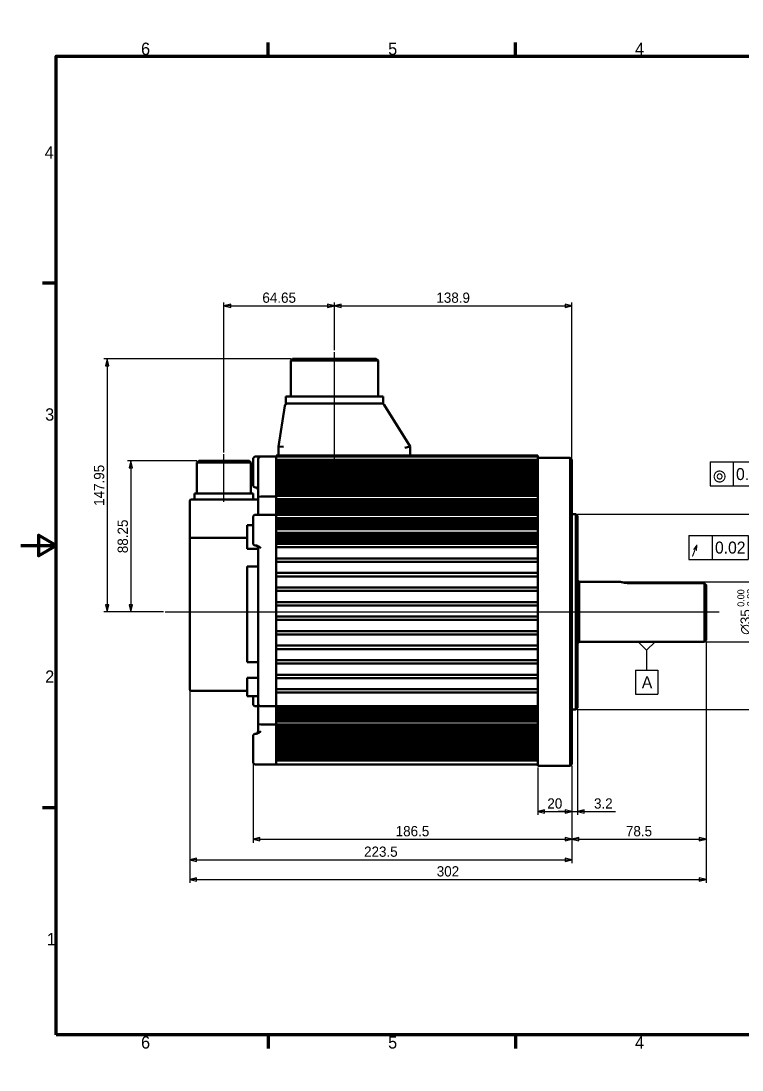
# Model space of a CAD drawing. Header units: millimetres. Extents: x 25 to 2428, y -165 to 624.
# Drawn here: x 25 to 447, y 11 to 624 of the extents above; entities that cross this region are included whole.
import ezdxf

# ---------------------------------------------------------------- set-up
doc = ezdxf.new("R2010")
doc.units = ezdxf.units.MM
doc.header["$LTSCALE"] = 2
doc.layers.get('0').update_dxf_attribs({"lineweight": 25})
doc.layers.add('경계(ISO)', color=7, linetype='Continuous', lineweight=70)
doc.layers.add('외형선(ISO)', color=7, linetype='Continuous', lineweight=50)
for name, color, linetype, lineweight, true_color in [('기호(ISO)', 1, 'Continuous', 25, 0xff0000), ('중심선(ISO)', 1, 'Continuous', 25, 0xff0000), ('치수(ISO)', 1, 'Continuous', 25, 0xff0000)]:
    doc.layers.add(name, color=color, linetype=linetype, lineweight=lineweight, true_color=true_color)
doc.styles.get("Standard").update_dxf_attribs({"font": ''})
doc.styles.add('레이블 문자 (JIS)', font='')
doc.styles.add('텍스트 스타일19', font='')
doc.styles.get('Standard').set_extended_font_data('Gulim')
doc.styles.get('레이블 문자 (JIS)').set_extended_font_data('Gulim')
doc.styles.get('텍스트 스타일19').set_extended_font_data('AIGDT')
doc.dimstyles.new('복사 대상기본값 (JIS)', dxfattribs={"dimscale": 2, "dimtxt": 3, "dimasz": 2, "dimexe": 1, "dimexo": 0.5, "dimgap": 0.8, "dimtad": 1, "dimdsep": 46, "dimtxsty": '레이블 문자 (JIS)', "dimblk": 'Filled-1', "dimcen": 0.09, "dimdle": 10, "dimclrd": 256, "dimclre": 256, "dimclrt": 256, "dimazin": 2, "dimtfac": 0.666667, "dimtmove": 0, "dimatfit": 3, "dimldrblk": 'OPEN', "dimfxl": 1, "dimtolj": 1, "dimtzin": 0, "dimlwd": -1, "dimlwe": -1, "dimarcsym": 0})

# ---------------------------------------------------------------- blocks, each defined once
blk = doc.blocks.new('Filled-1')
at = {"color": 0}
for p, q in [((0, 0), (-1, 0.25)), ((-1, 0.25), (-1, -0.25)), ((-1, 0), (0, 0)), ((-1, -0.25), (0, 0))]:
    blk.add_line(p, q, dxfattribs=at)
at = {"color": 0, "flags": 128}
blk.add_lwpolyline([(-1, -0.25), (0, 0), (-1, 0.25), (-1, -0.25)], dxfattribs=at)
at = {"color": 0}
blk.add_solid([(-1, -0.25), (0, 0), (-1, 0.25), (-1, -0.25)], dxfattribs=at)
blk = doc.blocks.new('*D13')
at = {"layer": 'Defpoints', "color": 0}
for p in [(129.05, 366.85), (89.38, 278.6), (109.38, 278.6)]:
    blk.add_point(p, dxfattribs=at)
at = {"layer": '치수(ISO)', "color": 7}
for p, q in [((128.05, 366.85), (87.38, 366.85)), ((89.38, 362.85), (89.38, 282.6)), ((108.38, 278.6), (87.38, 278.6))]:
    blk.add_line(p, q, dxfattribs=at)
at = {"layer": '치수(ISO)', "color": 7, "linetype": 'ByBlock', "xscale": 4, "yscale": 4, "zscale": 4}
for p, rotation in [((89.38, 366.85), 90), ((89.38, 278.6), 270)]:
    blk.add_blockref('Filled-1', p, dxfattribs=dict(at, rotation=rotation))
at = {"layer": '치수(ISO)', "color": 7, "insert": (81.63, 322.72), "char_height": 6, "attachment_point": 2, "rotation": 90, "style": '레이블 문자 (JIS)'}
blk.add_mtext('\\A1;88.25', dxfattribs=at)
blk = doc.blocks.new('_Open')
at = {"color": 0, "linetype": 'ByBlock', "lineweight": -2}
for p, q in [((-1, 0.17), (0, 0)), ((-1, -0.17), (0, 0)), ((0, 0), (-1, 0))]:
    blk.add_line(p, q, dxfattribs=at)
blk = doc.blocks.new('*D14')
at = {"layer": 'Defpoints', "color": 0}
for p in [(183.95, 426.55), (75.55, 278.6), (109.38, 278.6)]:
    blk.add_point(p, dxfattribs=at)
at = {"layer": '치수(ISO)', "color": 7}
for p, q in [((182.95, 426.55), (73.55, 426.55)), ((75.55, 422.55), (75.55, 282.6)), ((108.38, 278.6), (73.55, 278.6))]:
    blk.add_line(p, q, dxfattribs=at)
at = {"layer": '치수(ISO)', "color": 7, "linetype": 'ByBlock', "xscale": 4, "yscale": 4, "zscale": 4}
for p, rotation in [((75.55, 426.55), 89.99999999999999), ((75.55, 278.6), 270)]:
    blk.add_blockref('Filled-1', p, dxfattribs=dict(at, rotation=rotation))
at = {"layer": '치수(ISO)', "color": 7, "insert": (67.78, 352.57), "char_height": 6, "attachment_point": 2, "rotation": 90, "style": '레이블 문자 (JIS)'}
blk.add_mtext('\\A1;147.95', dxfattribs=at)
blk = doc.blocks.new('*D15')
at = {"layer": 'Defpoints', "color": 0}
for p in [(208.45, 457.55), (208.45, 430.55), (143.8, 370.85)]:
    blk.add_point(p, dxfattribs=at)
at = {"layer": '치수(ISO)', "color": 7}
for p, q in [((143.8, 371.85), (143.8, 459.55)), ((147.8, 457.55), (204.45, 457.55)), ((208.45, 431.55), (208.45, 459.55))]:
    blk.add_line(p, q, dxfattribs=at)
at = {"layer": '치수(ISO)', "color": 7, "linetype": 'ByBlock', "xscale": 4, "yscale": 4, "zscale": 4, "rotation": 180}
blk.add_blockref('Filled-1', (143.8, 457.55), dxfattribs=at)
at = {"layer": '치수(ISO)', "color": 7, "linetype": 'ByBlock', "xscale": 4, "yscale": 4, "zscale": 4}
blk.add_blockref('Filled-1', (208.45, 457.55), dxfattribs=at)
at = {"layer": '치수(ISO)', "color": 7, "insert": (176.13, 465.31), "char_height": 6, "attachment_point": 2, "style": '레이블 문자 (JIS)'}
blk.add_mtext('\\A1;64.65', dxfattribs=at)
blk = doc.blocks.new('*D16')
at = {"layer": 'Defpoints', "color": 0}
for p in [(347.35, 457.55), (208.45, 430.55), (347.35, 367.6)]:
    blk.add_point(p, dxfattribs=at)
at = {"layer": '치수(ISO)', "color": 7}
for p, q in [((208.45, 431.55), (208.45, 459.55)), ((212.45, 457.55), (343.35, 457.55)), ((347.35, 368.6), (347.35, 459.55))]:
    blk.add_line(p, q, dxfattribs=at)
at = {"layer": '치수(ISO)', "color": 7, "linetype": 'ByBlock', "xscale": 4, "yscale": 4, "zscale": 4, "rotation": 180}
blk.add_blockref('Filled-1', (208.45, 457.55), dxfattribs=at)
at = {"layer": '치수(ISO)', "color": 7, "linetype": 'ByBlock', "xscale": 4, "yscale": 4, "zscale": 4}
blk.add_blockref('Filled-1', (347.35, 457.55), dxfattribs=at)
at = {"layer": '치수(ISO)', "color": 7, "insert": (277.9, 465.32), "char_height": 6, "attachment_point": 2, "style": '레이블 문자 (JIS)'}
blk.add_mtext('\\A1;138.9', dxfattribs=at)
blk = doc.blocks.new('*D17')
at = {"layer": 'Defpoints', "color": 0}
for p in [(327.35, 188.6), (347.35, 189.6), (347.35, 161.8)]:
    blk.add_point(p, dxfattribs=at)
at = {"layer": '치수(ISO)', "color": 7}
for p, q in [((327.35, 187.6), (327.35, 159.8)), ((347.35, 188.6), (347.35, 159.8)), ((331.35, 161.8), (343.35, 161.8))]:
    blk.add_line(p, q, dxfattribs=at)
at = {"layer": '치수(ISO)', "color": 7, "linetype": 'ByBlock', "xscale": 4, "yscale": 4, "zscale": 4, "rotation": 180}
blk.add_blockref('Filled-1', (327.35, 161.8), dxfattribs=at)
at = {"layer": '치수(ISO)', "color": 7, "linetype": 'ByBlock', "xscale": 4, "yscale": 4, "zscale": 4}
blk.add_blockref('Filled-1', (347.35, 161.8), dxfattribs=at)
at = {"layer": '치수(ISO)', "color": 7, "insert": (337.35, 169.55), "char_height": 6, "attachment_point": 2, "style": '레이블 문자 (JIS)'}
blk.add_mtext('\\A1;20', dxfattribs=at)
blk = doc.blocks.new('*D18')
at = {"layer": 'Defpoints', "color": 0}
for p in [(350.55, 222.45), (347.35, 189.6), (350.55, 161.8)]:
    blk.add_point(p, dxfattribs=at)
at = {"layer": '치수(ISO)', "color": 7}
for p, q in [((350.55, 221.45), (350.55, 159.8)), ((347.35, 188.6), (347.35, 159.8)), ((343.35, 161.8), (339.35, 161.8)), ((347.35, 161.8), (350.55, 161.8)), ((354.55, 161.8), (372.91, 161.8))]:
    blk.add_line(p, q, dxfattribs=at)
at = {"layer": '치수(ISO)', "color": 7, "linetype": 'ByBlock', "xscale": 4, "yscale": 4, "zscale": 4}
blk.add_blockref('Filled-1', (347.35, 161.8), dxfattribs=at)
at = {"layer": '치수(ISO)', "color": 7, "linetype": 'ByBlock', "xscale": 4, "yscale": 4, "zscale": 4, "rotation": 180}
blk.add_blockref('Filled-1', (350.55, 161.8), dxfattribs=at)
at = {"layer": '치수(ISO)', "color": 7, "insert": (365.73, 169.55), "char_height": 6, "attachment_point": 2, "style": '레이블 문자 (JIS)'}
blk.add_mtext('\\A1;3.2', dxfattribs=at)
blk = doc.blocks.new('*D19')
at = {"layer": 'Defpoints', "color": 0}
for p in [(160.85, 191.35), (347.35, 189.6), (347.35, 145.6)]:
    blk.add_point(p, dxfattribs=at)
at = {"layer": '치수(ISO)', "color": 7}
for p, q in [((160.85, 190.35), (160.85, 143.6)), ((347.35, 188.6), (347.35, 143.6)), ((164.85, 145.6), (343.35, 145.6))]:
    blk.add_line(p, q, dxfattribs=at)
at = {"layer": '치수(ISO)', "color": 7, "linetype": 'ByBlock', "xscale": 4, "yscale": 4, "zscale": 4, "rotation": 180}
blk.add_blockref('Filled-1', (160.85, 145.6), dxfattribs=at)
at = {"layer": '치수(ISO)', "color": 7, "linetype": 'ByBlock', "xscale": 4, "yscale": 4, "zscale": 4}
blk.add_blockref('Filled-1', (347.35, 145.6), dxfattribs=at)
at = {"layer": '치수(ISO)', "color": 7, "insert": (254.1, 153.36), "char_height": 6, "attachment_point": 2, "style": '레이블 문자 (JIS)'}
blk.add_mtext('\\A1;186.5', dxfattribs=at)
blk = doc.blocks.new('*D20')
at = {"layer": 'Defpoints', "color": 0}
for p in [(123.85, 233.35), (347.35, 189.6), (347.35, 133.6)]:
    blk.add_point(p, dxfattribs=at)
at = {"layer": '치수(ISO)', "color": 7}
for p, q in [((123.85, 232.35), (123.85, 131.6)), ((347.35, 188.6), (347.35, 131.6)), ((127.85, 133.6), (343.35, 133.6))]:
    blk.add_line(p, q, dxfattribs=at)
at = {"layer": '치수(ISO)', "color": 7, "linetype": 'ByBlock', "xscale": 4, "yscale": 4, "zscale": 4, "rotation": 180}
blk.add_blockref('Filled-1', (123.85, 133.6), dxfattribs=at)
at = {"layer": '치수(ISO)', "color": 7, "linetype": 'ByBlock', "xscale": 4, "yscale": 4, "zscale": 4}
blk.add_blockref('Filled-1', (347.35, 133.6), dxfattribs=at)
at = {"layer": '치수(ISO)', "color": 7, "insert": (235.6, 141.35), "char_height": 6, "attachment_point": 2, "style": '레이블 문자 (JIS)'}
blk.add_mtext('\\A1;223.5', dxfattribs=at)
blk = doc.blocks.new('*D21')
at = {"layer": 'Defpoints', "color": 0}
for p in [(425.85, 262.1), (347.35, 189.6), (425.85, 145.6)]:
    blk.add_point(p, dxfattribs=at)
at = {"layer": '치수(ISO)', "color": 7}
for p, q in [((425.85, 261.1), (425.85, 143.6)), ((347.35, 188.6), (347.35, 143.6)), ((351.35, 145.6), (421.85, 145.6))]:
    blk.add_line(p, q, dxfattribs=at)
at = {"layer": '치수(ISO)', "color": 7, "linetype": 'ByBlock', "xscale": 4, "yscale": 4, "zscale": 4, "rotation": 180}
blk.add_blockref('Filled-1', (347.35, 145.6), dxfattribs=at)
at = {"layer": '치수(ISO)', "color": 7, "linetype": 'ByBlock', "xscale": 4, "yscale": 4, "zscale": 4}
blk.add_blockref('Filled-1', (425.85, 145.6), dxfattribs=at)
at = {"layer": '치수(ISO)', "color": 7, "insert": (386.6, 153.36), "char_height": 6, "attachment_point": 2, "style": '레이블 문자 (JIS)'}
blk.add_mtext('\\A1;78.5', dxfattribs=at)
blk = doc.blocks.new('*D22')
at = {"layer": 'Defpoints', "color": 0}
for p in [(425.85, 262.1), (123.85, 233.35), (425.85, 122.1)]:
    blk.add_point(p, dxfattribs=at)
at = {"layer": '치수(ISO)', "color": 7}
for p, q in [((425.85, 261.1), (425.85, 120.1)), ((123.85, 232.35), (123.85, 120.1)), ((127.85, 122.1), (421.85, 122.1))]:
    blk.add_line(p, q, dxfattribs=at)
at = {"layer": '치수(ISO)', "color": 7, "linetype": 'ByBlock', "xscale": 4, "yscale": 4, "zscale": 4, "rotation": 180}
blk.add_blockref('Filled-1', (123.85, 122.1), dxfattribs=at)
at = {"layer": '치수(ISO)', "color": 7, "linetype": 'ByBlock', "xscale": 4, "yscale": 4, "zscale": 4}
blk.add_blockref('Filled-1', (425.85, 122.1), dxfattribs=at)
at = {"layer": '치수(ISO)', "color": 7, "insert": (274.85, 129.85), "char_height": 6, "attachment_point": 2, "style": '레이블 문자 (JIS)'}
blk.add_mtext('\\A1;302', dxfattribs=at)
blk = doc.blocks.new('*D23')
at = {"layer": 'Defpoints', "color": 0}
for p in [(375.85, 296.1), (424.85, 261.1), (456.85, 261.1)]:
    blk.add_point(p, dxfattribs=at)
at = {"layer": '치수(ISO)', "color": 7}
for p, q in [((376.85, 296.1), (458.85, 296.1)), ((456.85, 292.1), (456.85, 265.1)), ((425.85, 261.1), (458.85, 261.1))]:
    blk.add_line(p, q, dxfattribs=at)
at = {"layer": '치수(ISO)', "color": 7, "linetype": 'ByBlock', "xscale": 4, "yscale": 4, "zscale": 4}
for p, rotation in [((456.85, 296.1), 90), ((456.85, 261.1), 270)]:
    blk.add_blockref('Filled-1', p, dxfattribs=dict(at, rotation=rotation))
at = {"layer": '치수(ISO)', "color": 7, "insert": (444.17, 278.6), "char_height": 6, "attachment_point": 2, "rotation": 90, "style": '레이블 문자 (JIS)'}
blk.add_mtext('\\A1;{\\fAIGDT|b0|i0;\\ln}\\fGulim|b0|i0;35{\\H4.000000;\\S 0.00^ -0.02;}', dxfattribs=at)
blk = doc.blocks.new('*D24')
at = {"layer": 'Defpoints', "color": 0}
for p in [(349.55, 335.75), (349.55, 221.45), (477.55, 221.45)]:
    blk.add_point(p, dxfattribs=at)
at = {"layer": '치수(ISO)', "color": 7}
for p, q in [((350.55, 335.75), (479.55, 335.75)), ((477.55, 331.75), (477.55, 225.45)), ((350.55, 221.45), (479.55, 221.45))]:
    blk.add_line(p, q, dxfattribs=at)
at = {"layer": '치수(ISO)', "color": 7, "linetype": 'ByBlock', "xscale": 4, "yscale": 4, "zscale": 4}
for p, rotation in [((477.55, 335.75), 90), ((477.55, 221.45), 270)]:
    blk.add_blockref('Filled-1', p, dxfattribs=dict(at, rotation=rotation))
at = {"layer": '치수(ISO)', "color": 7, "insert": (464.87, 278.6), "char_height": 6, "attachment_point": 2, "rotation": 90, "style": '레이블 문자 (JIS)'}
blk.add_mtext('\\A1;{\\fAIGDT|b0|i0;\\ln}\\fGulim|b0|i0;114.3{\\H4.000000;\\S 0.00^ -0.03;}', dxfattribs=at)
blk = doc.blocks.new('데이텀 식별자1')
at = {"layer": '기호(ISO)', "color": 7}
for p, q in [((195.52, 128.05), (195.52, 126.88)), ((195.52, 126.88), (195.52, 122.21)), ((192.27, 122.21), (198.78, 122.21)), ((192.27, 122.21), (192.27, 115.2)), ((198.78, 122.21), (198.78, 115.2)), ((192.27, 115.2), (198.78, 115.2))]:
    blk.add_line(p, q, dxfattribs=at)
at = {"layer": '기호(ISO)', "color": 7, "flags": 128}
blk.add_lwpolyline([(193.02, 130.55), (198.02, 130.55), (195.52, 128.05), (193.02, 130.55)], dxfattribs=at)
at = {"layer": '기호(ISO)', "color": 7}
blk.add_solid([(193.02, 130.55), (198.02, 130.55), (195.52, 128.05), (193.02, 130.55)], dxfattribs=at)
at = {"layer": '기호(ISO)', "color": 7, "insert": (194.13, 116.95), "char_height": 3.5, "attachment_point": 7}
blk.add_mtext('A', dxfattribs=at)
blk = doc.blocks.new('GDT 식별자(&T)1')
at = {"layer": '기호(ISO)', "color": 7}
for p, q in [((207.83, 161.62), (225.24, 161.62)), ((207.83, 161.62), (207.83, 154.62)), ((214.68, 161.62), (214.68, 154.62)), ((225.24, 161.62), (225.24, 154.62)), ((228.41, 158.12), (225.24, 158.12)), ((228.41, 150.55), (228.41, 158.12)), ((207.83, 154.62), (225.24, 154.62)), ((227.91, 150.55), (228.41, 148.05)), ((228.91, 150.55), (227.91, 150.55)), ((228.41, 150.55), (228.41, 148.05)), ((228.41, 148.05), (228.91, 150.55)), ((231.59, 148.05), (227.63, 148.05))]:
    blk.add_line(p, q, dxfattribs=at)
at = {"layer": '기호(ISO)', "color": 7, "flags": 128}
blk.add_lwpolyline([(227.91, 150.55), (228.41, 148.05), (228.91, 150.55), (227.91, 150.55)], dxfattribs=at)
at = {"layer": '기호(ISO)', "color": 7}
blk.add_solid([(227.91, 150.55), (228.41, 148.05), (228.91, 150.55), (227.91, 150.55)], dxfattribs=at)
at = {"layer": '기호(ISO)', "color": 7, "insert": (215.53, 156.29), "char_height": 3.5, "attachment_point": 7}
blk.add_mtext('0.02', dxfattribs=at)
at = {"layer": '기호(ISO)', "color": 7, "insert": (208.61, 155.46), "char_height": 3.5, "attachment_point": 7, "style": '텍스트 스타일19'}
blk.add_mtext('h', dxfattribs=at)
blk = doc.blocks.new('GDT 식별자(&T)2')
at = {"layer": '기호(ISO)', "color": 7}
for p, q in [((214.14, 183.11), (235.39, 183.11)), ((214.14, 183.11), (214.14, 176.11)), ((220.83, 183.11), (220.83, 176.11)), ((231.39, 183.11), (231.39, 176.11)), ((235.39, 183.11), (235.39, 176.11)), ((238.56, 179.61), (235.39, 179.61)), ((238.65, 170.37), (238.56, 179.61)), ((214.14, 176.11), (235.39, 176.11)), ((239.15, 170.38), (238.15, 170.37)), ((238.15, 170.37), (238.68, 167.87)), ((238.65, 170.37), (238.68, 167.87)), ((238.68, 167.87), (239.15, 170.38))]:
    blk.add_line(p, q, dxfattribs=at)
at = {"layer": '기호(ISO)', "color": 7, "flags": 128}
blk.add_lwpolyline([(238.15, 170.37), (238.68, 167.87), (239.15, 170.38), (238.15, 170.37)], dxfattribs=at)
at = {"layer": '기호(ISO)', "color": 7}
blk.add_solid([(238.15, 170.37), (238.68, 167.87), (239.15, 170.38), (238.15, 170.37)], dxfattribs=at)
at = {"layer": '기호(ISO)', "color": 7, "char_height": 3.5, "attachment_point": 7}
for s, insert in [('0.04', (221.68, 177.78)), ('A', (231.99, 177.76))]:
    blk.add_mtext(s, dxfattribs=dict(at, insert=insert))
at = {"layer": '기호(ISO)', "color": 7, "insert": (214.91, 177.09), "char_height": 3.5, "attachment_point": 7, "style": '텍스트 스타일19'}
blk.add_mtext('r', dxfattribs=at)
blk = doc.blocks.new('경계 Default Border')
at = {"layer": '경계(ISO)'}
for p, q in [((70, 287), (70, 290.9)), ((140, 287), (140, 290.9)), ((280, 287), (280, 290.9)), ((350, 287), (350, 290.9)), ((10, 222.75), (6.1, 222.75)), ((410, 222.75), (413.9, 222.75)), ((10, 74.25), (6.1, 74.25)), ((410, 74.25), (413.9, 74.25)), ((70, 10), (70, 6.1)), ((140, 10), (140, 6.1)), ((280, 10), (280, 6.1)), ((350, 10), (350, 6.1))]:
    blk.add_line(p, q, dxfattribs=at)
at = {"layer": '경계(ISO)', "flags": 128}
for points in [[(210, 297), (210, 287), (207.11, 292), (212.89, 292), (210, 287)], [(10, 10), (10, 287), (410, 287), (410, 10), (10, 10)], [(0, 148.5), (10, 148.5), (5, 151.39), (5, 145.61), (10, 148.5)], [(420, 148.5), (410, 148.5), (415, 151.39), (415, 145.61), (410, 148.5)], [(210, 0), (210, 10), (207.11, 5), (212.89, 5), (210, 10)]]:
    blk.add_lwpolyline(points, dxfattribs=at)
at = {"layer": '경계(ISO)', "char_height": 3.5, "attachment_point": 7}
for s, insert in [('6', (34.01, 287.32)), ('5', (103.98, 287.32)), ('4', (173.88, 287.32)), ('3', (244.01, 287.32)), ('2', (314.01, 287.4)), ('1', (384.47, 287.31)), ('4', (6.73, 258.04)), ('4', (411.03, 258.04)), ('3', (6.86, 183.79)), ('3', (411.16, 183.79)), ('2', (6.86, 109.62)), ('2', (411.16, 109.62)), ('1', (7.32, 35.29)), ('1', (411.62, 35.29)), ('6', (34.01, 6.02)), ('5', (103.98, 6.02)), ('4', (173.88, 6.02)), ('3', (244.01, 6.02)), ('2', (314.01, 6.1)), ('1', (384.47, 6.01))]:
    blk.add_mtext(s, dxfattribs=dict(at, insert=insert))

msp = doc.modelspace()

# ---------------------------------------------------------------- linework, layer by layer
at = {"layer": '외형선(ISO)', "color": 7}
for p, q in [((183.951, 426.545), (182.951, 425.545)), ((233.951, 425.545), (182.951, 425.545)), ((182.951, 404.545), (182.951, 425.545)), ((232.951, 426.545), (183.951, 426.545)), ((232.951, 426.545), (233.951, 425.545)), ((233.951, 404.545), (233.951, 425.545)), ((175.651, 375.345), (179.449, 399.082)), ((183.951, 404.545), (179.951, 404.545)), ((179.951, 400.345), (179.951, 404.545)), ((183.951, 400.345), (179.951, 400.345)), ((183.951, 404.545), (232.951, 404.545)), ((183.951, 400.345), (232.951, 400.345)), ((236.951, 404.545), (232.951, 404.545)), ((236.951, 400.345), (232.951, 400.345)), ((236.951, 400.345), (236.951, 404.545)), ((237.591, 399.636), (252.651, 375.345)), ((175.651, 375.345), (178.651, 375.107)), ((175.651, 370.045), (175.651, 375.345)), ((252.651, 375.345), (249.651, 374.491)), ((252.651, 375.345), (252.651, 370.045)), ((162.753, 369.345), (162.351, 369.345)), ((162.753, 369.345), (165.351, 369.345)), ((174.351, 369.345), (165.351, 369.345)), ((327.351, 370.045), (174.351, 370.045)), ((174.351, 370.045), (174.351, 369.345)), ((327.351, 369.345), (174.351, 369.345)), ((174.351, 367.467), (174.351, 369.345)), ((174.351, 369.345), (174.351, 367.467)), ((327.351, 369.345), (327.351, 370.045)), ((327.351, 369.345), (327.351, 368.597)), ((327.351, 368.597), (346.351, 368.597)), ((327.351, 343.597), (327.351, 368.597)), ((347.351, 367.597), (346.351, 368.597)), ((346.351, 343.597), (346.351, 368.597)), ((129.051, 366.845), (128.051, 365.845)), ((159.551, 365.845), (128.051, 365.845)), ((128.051, 347.845), (128.051, 365.845)), ((158.551, 366.845), (129.051, 366.845)), ((158.551, 366.845), (159.551, 365.845)), ((159.551, 347.845), (159.551, 365.845)), ((160.851, 352.845), (160.851, 367.845)), ((163.851, 367.845), (163.851, 367.345)), ((163.851, 345.331), (163.851, 367.345)), ((327.351, 367.467), (174.351, 367.467)), ((174.351, 367.467), (174.351, 366.717)), ((327.351, 366.717), (174.351, 366.717)), ((174.351, 366.717), (174.351, 365.967)), ((327.351, 365.967), (174.351, 365.967)), ((174.351, 365.967), (174.351, 365.217)), ((327.351, 365.217), (174.351, 365.217)), ((174.351, 365.217), (174.351, 364.467)), ((327.351, 364.467), (174.351, 364.467)), ((174.351, 364.467), (174.351, 363.717)), ((327.351, 363.717), (174.351, 363.717)), ((174.351, 363.717), (174.351, 362.967)), ((327.351, 362.967), (174.351, 362.967)), ((174.351, 362.967), (174.351, 362.217)), ((327.351, 362.217), (174.351, 362.217)), ((174.351, 362.217), (174.351, 361.467)), ((347.351, 343.597), (347.351, 367.597)), ((327.351, 361.467), (174.351, 361.467)), ((174.351, 361.467), (174.351, 360.717)), ((327.351, 360.717), (174.351, 360.717)), ((174.351, 360.717), (174.351, 359.967)), ((327.351, 359.967), (174.351, 359.967)), ((174.351, 359.967), (174.351, 359.217)), ((327.351, 359.217), (174.351, 359.217)), ((174.351, 359.217), (174.351, 358.467)), ((327.351, 358.467), (174.351, 358.467)), ((174.351, 358.467), (174.351, 357.717)), ((327.351, 357.717), (174.351, 357.717)), ((174.351, 357.717), (174.351, 356.967)), ((327.351, 356.967), (174.351, 356.967)), ((174.351, 356.967), (174.351, 356.217)), ((327.351, 356.217), (174.351, 356.217)), ((174.351, 356.217), (174.351, 355.467)), ((327.351, 355.467), (174.351, 355.467)), ((174.351, 355.467), (174.351, 354.717)), ((327.351, 354.717), (174.351, 354.717)), ((174.351, 354.717), (174.351, 353.967)), ((327.351, 353.967), (174.351, 353.967)), ((174.351, 353.967), (174.351, 353.217)), ((327.351, 353.217), (174.351, 353.217)), ((174.351, 353.217), (174.351, 352.467)), ((327.351, 352.467), (174.351, 352.467)), ((174.351, 352.467), (174.351, 351.717)), ((327.351, 351.717), (174.351, 351.717)), ((174.351, 351.717), (174.351, 350.967)), ((327.351, 350.967), (174.351, 350.967)), ((174.351, 350.967), (174.351, 350.217)), ((327.351, 350.217), (174.351, 350.217)), ((174.351, 350.217), (174.351, 349.467)), ((124.851, 344.345), (163.851, 344.345)), ((126.651, 344.345), (126.651, 347.845)), ((129.651, 347.845), (126.651, 347.845)), ((129.651, 347.845), (157.951, 347.845)), ((160.951, 347.845), (157.951, 347.845)), ((160.951, 344.345), (160.951, 347.845)), ((163.851, 335.345), (163.851, 345.331)), ((174.351, 345.952), (165.351, 345.952)), ((327.351, 349.467), (174.351, 349.467)), ((174.351, 349.467), (174.351, 348.717)), ((327.351, 348.717), (174.351, 348.717)), ((174.351, 348.717), (174.351, 347.967)), ((327.351, 347.967), (174.351, 347.967)), ((174.351, 347.967), (174.351, 347.217)), ((327.351, 347.217), (174.351, 347.217)), ((174.351, 347.217), (174.351, 346.467)), ((327.351, 346.467), (174.351, 346.467)), ((174.351, 346.467), (174.351, 346.1)), ((174.351, 346.1), (174.351, 346.467)), ((174.351, 346.1), (174.351, 345.946)), ((174.351, 344.392), (174.351, 345.946)), ((327.351, 344.416), (174.351, 344.416)), ((174.351, 344.392), (174.351, 344.381)), ((327.351, 344.381), (174.351, 344.381)), ((174.351, 344.381), (174.351, 344.061)), ((174.351, 343.331), (174.351, 344.061)), ((327.351, 343.597), (327.351, 334.768)), ((346.351, 343.597), (346.351, 213.597)), ((347.351, 343.597), (347.351, 213.597)), ((123.851, 321.238), (123.851, 343.345)), ((327.351, 343.356), (174.351, 343.356)), ((174.351, 343.331), (174.351, 343.32)), ((327.351, 343.32), (174.351, 343.32)), ((174.351, 343.32), (174.351, 343)), ((174.351, 342.271), (174.351, 343)), ((327.351, 342.295), (174.351, 342.295)), ((174.351, 342.271), (174.351, 342.26)), ((327.351, 342.26), (174.351, 342.26)), ((174.351, 342.26), (174.351, 341.939)), ((174.351, 341.21), (174.351, 341.939)), ((327.351, 341.234), (174.351, 341.234)), ((174.351, 341.21), (174.351, 341.199)), ((327.351, 341.199), (174.351, 341.199)), ((174.351, 341.199), (174.351, 340.879)), ((174.351, 340.149), (174.351, 340.879)), ((327.351, 340.174), (174.351, 340.174)), ((174.351, 340.149), (174.351, 340.138)), ((327.351, 340.138), (174.351, 340.138)), ((174.351, 340.138), (174.351, 339.818)), ((174.351, 339.089), (174.351, 339.818)), ((327.351, 339.113), (174.351, 339.113)), ((174.351, 339.089), (174.351, 339.078)), ((327.351, 339.078), (174.351, 339.078)), ((174.351, 339.078), (174.351, 338.757)), ((174.351, 338.028), (174.351, 338.757)), ((327.351, 338.052), (174.351, 338.052)), ((174.351, 338.028), (174.351, 338.017)), ((327.351, 338.017), (174.351, 338.017)), ((174.351, 338.017), (174.351, 337.697)), ((174.351, 336.968), (174.351, 337.697)), ((160.851, 333.845), (160.851, 333.345)), ((160.851, 318.845), (160.851, 333.345)), ((174.351, 335.345), (162.351, 335.345)), ((327.351, 336.992), (174.351, 336.992)), ((174.351, 336.968), (174.351, 336.956)), ((327.351, 336.956), (174.351, 336.956)), ((174.351, 336.956), (174.351, 336.636)), ((174.351, 336.045), (174.351, 336.636)), ((327.351, 336.045), (174.351, 336.045)), ((174.351, 336.045), (174.351, 335.345)), ((327.351, 335.345), (174.351, 335.345)), ((174.351, 333.934), (174.351, 335.345)), ((174.351, 333.934), (174.351, 333.345)), ((327.351, 333.345), (174.351, 333.345)), ((174.351, 225.345), (174.351, 333.345)), ((327.351, 333.095), (174.351, 333.095)), ((327.351, 332.345), (174.351, 332.345)), ((327.351, 331.595), (174.351, 331.595)), ((327.351, 334.768), (327.351, 333.923)), ((327.351, 333.923), (327.351, 326.268)), ((347.351, 335.747), (349.551, 335.747)), ((349.551, 221.447), (349.551, 335.747)), ((350.551, 334.747), (349.551, 335.747)), ((350.551, 222.447), (350.551, 334.747)), ((160.851, 329.345), (157.351, 329.345)), ((157.351, 329.345), (157.351, 326.345)), ((157.351, 315.359), (157.351, 326.345)), ((327.351, 330.845), (174.351, 330.845)), ((327.351, 330.095), (174.351, 330.095)), ((327.351, 329.345), (174.351, 329.345)), ((327.351, 328.595), (174.351, 328.595)), ((327.351, 327.845), (174.351, 327.845)), ((327.351, 327.095), (174.351, 327.095)), ((327.351, 326.845), (174.351, 326.845)), ((327.351, 326.268), (327.351, 325.423)), ((327.351, 325.423), (327.351, 317.768)), ((123.851, 321.238), (123.851, 233.345)), ((157.351, 321.878), (124.851, 321.878)), ((327.351, 324.845), (174.351, 324.845)), ((327.351, 324.595), (174.351, 324.595)), ((327.351, 323.845), (174.351, 323.845)), ((327.351, 323.095), (174.351, 323.095)), ((327.351, 322.345), (174.351, 322.345)), ((327.351, 321.595), (174.351, 321.595)), ((327.351, 320.845), (174.351, 320.845)), ((327.351, 320.095), (174.351, 320.095)), ((327.351, 319.345), (174.351, 319.345)), ((163.851, 315.359), (157.351, 315.359)), ((162.753, 317.345), (162.351, 317.345)), ((163.851, 225.345), (163.851, 315.845)), ((327.351, 318.595), (174.351, 318.595)), ((327.351, 318.345), (174.351, 318.345)), ((327.351, 316.345), (174.351, 316.345)), ((327.351, 317.768), (327.351, 316.923)), ((327.351, 316.923), (327.351, 309.268)), ((327.351, 309.845), (174.351, 309.845)), ((327.351, 307.845), (174.351, 307.845)), ((327.351, 309.268), (327.351, 308.423)), ((327.351, 308.423), (327.351, 300.768)), ((163.851, 305.145), (157.351, 305.145)), ((157.351, 305.145), (157.351, 302.145)), ((157.351, 252.145), (157.351, 302.145)), ((327.351, 301.345), (174.351, 301.345)), ((327.351, 300.768), (327.351, 299.923)), ((327.351, 299.345), (174.351, 299.345)), ((327.351, 299.923), (327.351, 292.268)), ((351.551, 296.097), (350.551, 297.097)), ((351.551, 261.097), (351.551, 296.097)), ((351.551, 296.097), (375.851, 296.097)), ((424.851, 295.367), (380.851, 295.367)), ((424.851, 261.097), (424.851, 295.367)), ((327.351, 292.845), (174.351, 292.845)), ((327.351, 290.845), (174.351, 290.845)), ((327.351, 292.268), (327.351, 291.423)), ((327.351, 291.423), (327.351, 283.768)), ((425.851, 262.097), (425.851, 294.321)), ((327.351, 284.345), (174.351, 284.345)), ((327.351, 282.345), (174.351, 282.345)), ((327.351, 283.768), (327.351, 282.923)), ((327.351, 282.923), (327.351, 275.268)), ((327.351, 275.845), (174.351, 275.845)), ((327.351, 273.845), (174.351, 273.845)), ((327.351, 275.268), (327.351, 274.423)), ((327.351, 274.423), (327.351, 266.768)), ((327.351, 267.345), (174.351, 267.345)), ((327.351, 265.345), (174.351, 265.345)), ((327.351, 266.768), (327.351, 265.923)), ((327.351, 265.923), (327.351, 258.268)), ((327.351, 258.845), (174.351, 258.845)), ((327.351, 258.268), (327.351, 257.423)), ((351.551, 261.097), (350.551, 260.097)), ((351.551, 261.097), (424.851, 261.097)), ((425.851, 262.097), (424.851, 261.097)), ((157.351, 252.145), (157.351, 249.145)), ((327.351, 256.845), (174.351, 256.845)), ((327.351, 257.423), (327.351, 249.768)), ((163.851, 249.145), (157.351, 249.145)), ((327.351, 250.345), (174.351, 250.345)), ((327.351, 248.345), (174.351, 248.345)), ((327.351, 249.768), (327.351, 248.923)), ((327.351, 248.923), (327.351, 241.268)), ((163.851, 240.06), (157.351, 240.06)), ((157.351, 232.345), (157.351, 240.06)), ((327.351, 241.845), (174.351, 241.845)), ((327.351, 239.845), (174.351, 239.845)), ((327.351, 241.268), (327.351, 240.423)), ((327.351, 240.423), (327.351, 232.768)), ((327.351, 233.345), (174.351, 233.345)), ((157.351, 232.345), (124.851, 232.345)), ((157.351, 232.345), (157.351, 229.345)), ((163.851, 229.345), (157.351, 229.345)), ((160.851, 224.845), (160.851, 229.345)), ((327.351, 231.345), (174.351, 231.345)), ((327.351, 232.768), (327.351, 231.923)), ((327.351, 231.923), (327.351, 224.845)), ((162.351, 223.345), (162.753, 223.345)), ((162.753, 223.345), (163.851, 223.345)), ((163.851, 225.345), (163.851, 224.845)), ((163.851, 213.36), (163.851, 224.845)), ((174.351, 223.345), (165.351, 223.345)), ((174.351, 225.345), (174.351, 224.803)), ((174.351, 224.423), (174.351, 224.803)), ((174.351, 224.423), (174.351, 224.345)), ((174.351, 223.345), (174.351, 224.345)), ((174.351, 223.345), (174.351, 222.645)), ((327.351, 223.345), (174.351, 223.345)), ((327.351, 222.645), (174.351, 222.645)), ((174.351, 216.825), (174.351, 222.645)), ((327.351, 222.212), (174.351, 222.212)), ((327.351, 221.186), (174.351, 221.186)), ((327.351, 221.113), (174.351, 221.113)), ((327.351, 224.845), (327.351, 224.423)), ((327.351, 224.345), (327.351, 224.423)), ((327.351, 224.345), (327.351, 223.923)), ((327.351, 223.923), (327.351, 213.597)), ((347.351, 221.447), (349.551, 221.447)), ((350.551, 222.447), (349.551, 221.447)), ((327.351, 220.087), (174.351, 220.087)), ((327.351, 220.014), (174.351, 220.014)), ((327.351, 218.988), (174.351, 218.988)), ((327.351, 218.915), (174.351, 218.915)), ((327.351, 217.889), (174.351, 217.889)), ((327.351, 217.816), (174.351, 217.816)), ((174.351, 216.825), (174.351, 216.79)), ((174.351, 216.79), (174.351, 216.787)), ((327.351, 216.79), (174.351, 216.79)), ((174.351, 215.804), (174.351, 216.787)), ((327.351, 216.717), (174.351, 216.717)), ((174.351, 215.804), (174.351, 215.691)), ((174.351, 215.691), (174.351, 215.682)), ((327.351, 215.691), (174.351, 215.691)), ((174.351, 214.783), (174.351, 215.682)), ((327.351, 215.618), (174.351, 215.618)), ((174.351, 214.783), (174.351, 214.592)), ((163.851, 208.845), (163.851, 213.36)), ((174.351, 212.739), (165.351, 212.739)), ((174.351, 214.592), (174.351, 214.577)), ((327.351, 214.592), (174.351, 214.592)), ((174.351, 212.742), (174.351, 214.577)), ((327.351, 214.519), (174.351, 214.519)), ((174.351, 212.742), (174.351, 212.634)), ((327.351, 212.634), (174.351, 212.634)), ((174.351, 212.634), (174.351, 212.333)), ((174.351, 212.333), (174.351, 211.884)), ((327.351, 211.884), (174.351, 211.884)), ((174.351, 211.884), (174.351, 211.134)), ((327.351, 211.134), (174.351, 211.134)), ((174.351, 211.134), (174.351, 210.384)), ((327.351, 210.384), (174.351, 210.384)), ((174.351, 210.384), (174.351, 209.634)), ((327.351, 209.634), (174.351, 209.634)), ((174.351, 209.634), (174.351, 208.884)), ((327.351, 208.884), (174.351, 208.884)), ((174.351, 208.884), (174.351, 208.134)), ((327.351, 188.597), (327.351, 213.597)), ((346.351, 188.597), (346.351, 213.597)), ((347.351, 189.597), (347.351, 213.597)), ((160.851, 191.345), (160.851, 205.845)), ((162.351, 207.345), (162.753, 207.345)), ((327.351, 208.134), (174.351, 208.134)), ((174.351, 208.134), (174.351, 207.384)), ((327.351, 207.384), (174.351, 207.384)), ((174.351, 207.384), (174.351, 206.634)), ((327.351, 206.634), (174.351, 206.634)), ((174.351, 206.634), (174.351, 205.884)), ((327.351, 205.884), (174.351, 205.884)), ((174.351, 205.884), (174.351, 205.134)), ((327.351, 205.134), (174.351, 205.134)), ((174.351, 205.134), (174.351, 204.384)), ((327.351, 204.384), (174.351, 204.384)), ((174.351, 204.384), (174.351, 203.634)), ((327.351, 203.634), (174.351, 203.634)), ((174.351, 203.634), (174.351, 202.884)), ((327.351, 202.884), (174.351, 202.884)), ((174.351, 202.884), (174.351, 202.134)), ((327.351, 202.134), (174.351, 202.134)), ((174.351, 202.134), (174.351, 201.384)), ((327.351, 201.384), (174.351, 201.384)), ((174.351, 201.384), (174.351, 200.634)), ((327.351, 200.634), (174.351, 200.634)), ((174.351, 200.634), (174.351, 199.884)), ((327.351, 199.884), (174.351, 199.884)), ((174.351, 199.884), (174.351, 199.134)), ((327.351, 199.134), (174.351, 199.134)), ((174.351, 199.134), (174.351, 198.384)), ((327.351, 198.384), (174.351, 198.384)), ((174.351, 198.384), (174.351, 197.634)), ((327.351, 197.634), (174.351, 197.634)), ((174.351, 197.634), (174.351, 196.884)), ((327.351, 196.884), (174.351, 196.884)), ((174.351, 196.884), (174.351, 196.134)), ((160.851, 191.345), (160.851, 190.845)), ((327.351, 196.134), (174.351, 196.134)), ((174.351, 196.134), (174.351, 195.384)), ((327.351, 195.384), (174.351, 195.384)), ((174.351, 195.384), (174.351, 194.634)), ((327.351, 194.634), (174.351, 194.634)), ((174.351, 194.634), (174.351, 193.884)), ((327.351, 193.884), (174.351, 193.884)), ((174.351, 193.884), (174.351, 193.134)), ((327.351, 193.134), (174.351, 193.134)), ((174.351, 193.134), (174.351, 192.384)), ((327.351, 192.384), (174.351, 192.384)), ((174.351, 192.384), (174.351, 191.634)), ((327.351, 191.634), (174.351, 191.634)), ((174.351, 191.634), (174.351, 190.345)), ((174.351, 191.345), (174.351, 191.634)), ((174.351, 189.345), (174.351, 190.345)), ((174.351, 189.345), (162.351, 189.345)), ((327.351, 189.345), (174.351, 189.345)), ((327.351, 188.597), (346.351, 188.597)), ((347.351, 189.597), (346.351, 188.597))]:
    msp.add_line(p, q, dxfattribs=at)
for centre, radius, start, end in [((180.93, 398.845), 1.5, 90, 170.909723), ((236.316, 398.845), 1.5, 31.798912, 89.999999), ((162.351, 367.845), 1.5, 90, 180), ((165.351, 367.845), 1.5, 90, 180), ((162.351, 352.845), 1.5, 180, 270), ((162.351, 349.845), 1.5, 0, 90), ((124.851, 343.345), 1, 90, 180), ((162.351, 333.845), 1.5, 90, 180), ((162.351, 318.845), 1.5, 180, 270), ((162.351, 315.845), 1.5, 0, 90), ((124.851, 233.345), 1, 180, 270), ((162.351, 224.845), 1.5, 180, 270), ((165.351, 224.845), 1.5, 180, 270), ((162.351, 208.845), 1.5, 270, 0), ((162.351, 205.845), 1.5, 90, 180), ((162.351, 190.845), 1.5, 180, 270)]:
    msp.add_arc(centre, radius, start, end, dxfattribs=at)
for centre, start_param, end_param in [((165.351, 345.331), 4.712389, 6.2831853), ((165.351, 213.36), 0, 1.5707963)]:
    msp.add_ellipse(centre, major_axis=(-1.5, 0), ratio=0.4142136, start_param=start_param, end_param=end_param, dxfattribs=at)
for points, knots in [([(123.851, 321.238), (123.851, 321.239), (123.851, 321.24), (123.852, 321.296), (123.863, 321.351), (123.907, 321.458), (123.94, 321.509), (124.045, 321.626), (124.127, 321.688), (124.317, 321.784), (124.417, 321.82), (124.631, 321.866), (124.74, 321.878), (124.851, 321.878)], [-0.00053202, -0.00053202, -0.00053202, -0.00053202, 0, 0, 0.03055217, 0.03055217, 0.06051711, 0.06051711, 0.10280026, 0.10280026, 0.13889505, 0.13889505, 0.17235411, 0.17235411, 0.17235411, 0.17235411]), ([(162.753, 317.345), (162.944, 317.345), (163.151, 317.316), (163.55, 317.203), (163.742, 317.12), (164.428, 316.751), (164.935, 316.261), (165.351, 315.845)], [0.75829836, 0.75829836, 0.75829836, 0.75829836, 0.81564578, 0.81564578, 0.8729932, 0.8729932, 1.04933743, 1.04933743, 1.04933743, 1.04933743]), ([(375.851, 296.097), (375.851, 296.097), (375.978, 296.059), (376.489, 295.923), (376.874, 295.827), (377.758, 295.645), (378.317, 295.546), (379.548, 295.407), (380.219, 295.367), (380.851, 295.367)], [-0.75795044, -0.75795044, -0.75795044, -0.75795044, -0.56848586, -0.56848586, -0.37902128, -0.37902128, -0.18951064, -0.18951064, 0, 0, 0, 0]), ([(162.753, 207.345), (162.944, 207.345), (163.151, 207.375), (163.55, 207.487), (163.742, 207.57), (164.428, 207.939), (164.935, 208.43), (165.351, 208.845)], [0.75829836, 0.75829836, 0.75829836, 0.75829836, 0.81564578, 0.81564578, 0.8729932, 0.8729932, 1.04933743, 1.04933743, 1.04933743, 1.04933743])]:
    msp.add_open_spline(points, degree=3, knots=knots, dxfattribs=at)
msp.add_rational_spline([(425.851, 294.321), (425.367, 294.829), (424.851, 295.367)], [1, 1.00047386205, 1], degree=2, dxfattribs=at)
at = {"layer": '중심선(ISO)', "color": 7}
for p, q in [((208.451, 367.296), (208.451, 430.545)), ((143.801, 342.845), (143.801, 370.845)), ((109.378, 278.597), (433.464, 278.597))]:
    msp.add_line(p, q, dxfattribs=at)

# ---------------------------------------------------------------- block references
at = {"color": 7, "xscale": 2.0655, "yscale": 2.0655, "zscale": 2.0655}
msp.add_blockref('경계 Default Border', (25.11, 10.664), dxfattribs=at)
at = {"layer": '기호(ISO)', "color": 7, "xscale": 2, "yscale": 2, "zscale": 2}
for name in ['GDT 식별자(&T)1', '데이텀 식별자1']:
    msp.add_blockref(name, (0, 0), dxfattribs=at)
at = {"layer": '치수(ISO)', "color": 7, "xscale": 2, "yscale": 2, "zscale": 2}
msp.add_blockref('GDT 식별자(&T)2', (0, 0), dxfattribs=at)

# ---------------------------------------------------------------- dimensions: what is measured, and where the dimension line sits
at = {"layer": '치수(ISO)', "color": 7}
for base, p1, p2, picture, middle in [((208.451, 457.549), (143.801, 370.845), (208.451, 430.545), '*D15', (176.126, 457.549)), ((347.351, 457.549), (208.451, 430.545), (347.351, 367.597), '*D16', (277.901, 457.549)), ((425.851, 122.097), (123.851, 233.345), (425.851, 262.097), '*D22', (274.851, 122.097)), ((347.351, 133.597), (123.851, 233.345), (347.351, 189.597), '*D20', (235.601, 133.597)), ((347.351, 145.597), (160.851, 191.345), (347.351, 189.597), '*D19', (254.101, 145.597))]:
    dim = msp.add_linear_dim(base=base, p1=p1, p2=p2, dimstyle='복사 대상기본값 (JIS)', override={"dimgap": 0.8, "dimdec": 2, "dimclrd": 7, "dimclre": 7, "dimclrt": 7, "dimtol": 0, "dimlim": 0, "dimtp": 0, "dimtm": 0, "dimtdec": 2, "dimtofl": 0, "dimatfit": 1}, dxfattribs=at)
    dim.commit()
    dim.dimension.update_dxf_attribs({"geometry": picture, "text_midpoint": middle, "dimtype": 160})
for base, p1, p2, angle, override, picture, middle in [((75.55, 278.597), (183.951, 426.545), (109.378, 278.597), 270, {"dimgap": 0.8, "dimdec": 2, "dimclrd": 7, "dimclre": 7, "dimclrt": 7, "dimtol": 0, "dimlim": 0, "dimtp": 0, "dimtm": 0, "dimtdec": 2, "dimtofl": 0, "dimatfit": 1}, '*D14', (75.55, 352.571)), ((89.378, 278.597), (129.051, 366.845), (109.378, 278.597), 270, {"dimgap": 0.8, "dimdec": 2, "dimclrd": 7, "dimclre": 7, "dimclrt": 7, "dimtol": 0, "dimlim": 0, "dimtp": 0, "dimtm": 0, "dimtdec": 2, "dimtofl": 0, "dimatfit": 1}, '*D13', (89.378, 322.721)), ((425.851, 145.597), (347.351, 189.597), (425.851, 262.097), 180, {"dimgap": 0.8, "dimdec": 2, "dimclrd": 7, "dimclre": 7, "dimclrt": 7, "dimtol": 0, "dimlim": 0, "dimtp": 0, "dimtm": 0, "dimtdec": 2, "dimtofl": 0, "dimatfit": 1}, '*D21', (386.601, 145.597)), ((350.551, 161.795), (347.351, 189.597), (350.551, 222.447), 180, {"dimgap": 0.8, "dimdec": 2, "dimclrd": 7, "dimclre": 7, "dimclrt": 7, "dimtol": 0, "dimlim": 0, "dimtp": 0, "dimtm": 0, "dimtdec": 2, "dimtofl": 1, "dimatfit": 1}, '*D18', (365.732, 161.795)), ((347.351, 161.795), (327.351, 188.597), (347.351, 189.597), 180, {"dimgap": 0.8, "dimdec": 2, "dimclrd": 7, "dimclre": 7, "dimclrt": 7, "dimtol": 0, "dimlim": 0, "dimtp": 0, "dimtm": 0, "dimtdec": 2, "dimtofl": 0, "dimatfit": 1}, '*D17', (337.351, 161.795))]:
    dim = msp.add_linear_dim(base=base, p1=p1, p2=p2, angle=angle, dimstyle='복사 대상기본값 (JIS)', override=override, dxfattribs=at)
    dim.commit()
    dim.dimension.update_dxf_attribs({"geometry": picture, "text_midpoint": middle, "dimtype": 160})
for base, p1, p2, override, picture, middle in [((477.551, 221.447), (349.551, 335.747), (349.551, 221.447), {"dimgap": 0.8, "dimdec": 2, "dimclrd": 7, "dimclre": 7, "dimclrt": 7, "dimtol": 1, "dimlim": 0, "dimtp": 0, "dimtm": 0.03, "dimtdec": 2, "dimtofl": 0, "dimatfit": 1}, '*D24', (477.551, 278.597)), ((456.851, 261.097), (375.851, 296.097), (424.851, 261.097), {"dimgap": 0.8, "dimdec": 2, "dimclrd": 7, "dimclre": 7, "dimclrt": 7, "dimtol": 1, "dimlim": 0, "dimtp": 0, "dimtm": 0.02, "dimtdec": 2, "dimtofl": 0, "dimatfit": 1}, '*D23', (456.851, 278.597))]:
    dim = msp.add_linear_dim(base=base, p1=p1, p2=p2, angle=270, text='{\\fAIGDT|b0|i0;\\ln}\\fGulim|b0|i0;<>', dimstyle='복사 대상기본값 (JIS)', override=override, dxfattribs=at)
    dim.commit()
    dim.dimension.update_dxf_attribs({"geometry": picture, "text_midpoint": middle, "dimtype": 160})

doc.saveas('drawing.dxf')
